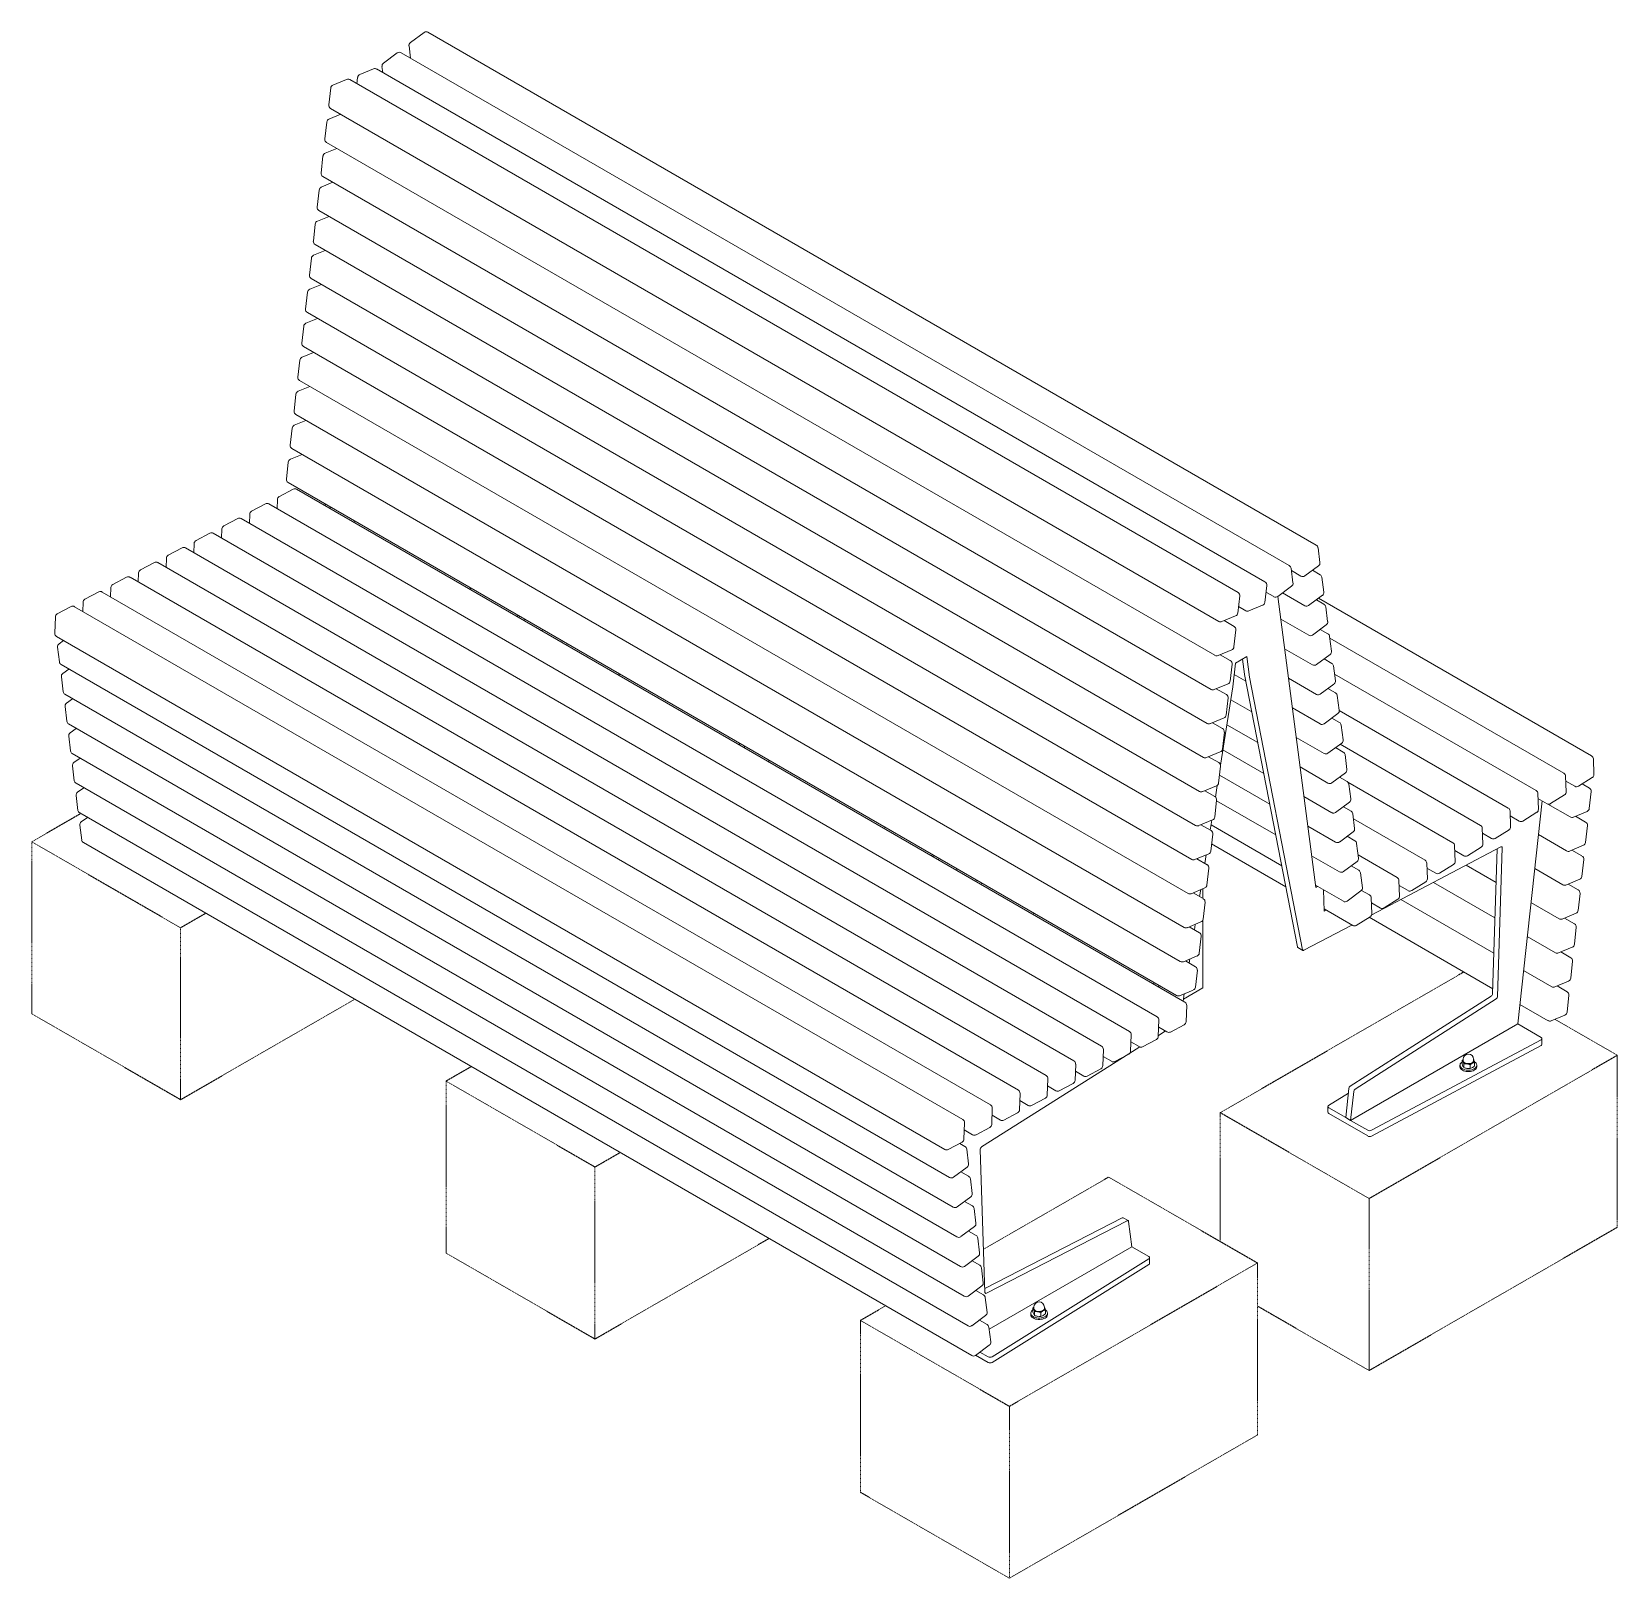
# Model space of a CAD drawing. Header units: millimetres. Extents: x -358 to 6380, y -31 to 5135.
# Drawn here: x 3841 to 6101, y 1089 to 3293 of the extents above; entities that cross this region are included whole.
import ezdxf

# ---------------------------------------------------------------- set-up
doc = ezdxf.new("R2010")
doc.units = ezdxf.units.MM
doc.linetypes.add('HIDDEN', pattern=[1.905, 1.27, -0.635])
doc.layers.add('ZANO_R', color=7, linetype='Continuous', lineweight=0)
doc.layers.add('ZANO_R_przerywana', color=7, linetype='HIDDEN', lineweight=0)

msp = doc.modelspace()

# ---------------------------------------------------------------- linework, layer by layer
at = {"layer": 'ZANO_R'}
for p, q in [((4400.5, 3291.7), (4380.8, 3277.2)), ((5671.9, 2561.1), (4405.9, 3292)), ((4362, 3262.5), (4342.4, 3248)), ((5633.5, 2531.9), (4367.5, 3262.8)), ((4378.9, 3272.5), (4381.2, 3254.9)), ((4328.4, 3239.8), (4308.8, 3231.7)), ((5598.8, 2508.7), (4332.8, 3239.6)), ((4340.4, 3243.3), (4341.6, 3234.5)), ((4267.3, 3212.5), (4264.5, 3188.3)), ((4289.9, 3224.7), (4270.3, 3216.6)), ((5560.4, 2493.6), (4294.4, 3224.4)), ((4305.7, 3227.6), (4304.7, 3218.5)), ((4261.8, 3164), (4259, 3139.8)), ((4281.5, 3175), (4264.8, 3168.1)), ((4267, 3183.4), (5533, 2452.5)), ((4276, 3126.5), (4259.3, 3119.6)), ((4261.5, 3134.9), (5527.5, 2404.1)), ((4256.3, 3115.6), (4253.5, 3091.3)), ((4270.5, 3078.1), (4253.9, 3071.2)), ((4256, 3086.4), (5522, 2355.6)), ((4250.8, 3067.1), (4248.1, 3042.9)), ((4265, 3029.6), (4248.4, 3022.7)), ((4250.5, 3038), (5516.5, 2307.1)), ((4245.3, 3018.6), (4242.6, 2994.4)), ((4245, 2989.5), (5511, 2258.7)), ((4239.8, 2970.2), (4237.1, 2945.9)), ((4259.5, 2981.1), (4242.9, 2974.2)), ((4239.5, 2941), (5505.5, 2210.2)), ((4234.3, 2921.7), (4231.6, 2897.5)), ((4254, 2932.7), (4237.4, 2925.8)), ((4234, 2892.6), (5500, 2161.7)), ((4228.8, 2873.2), (4226.1, 2849)), ((4248.5, 2884.2), (4231.9, 2877.3)), ((4223.3, 2824.8), (4220.6, 2800.5)), ((4243, 2835.7), (4226.4, 2828.8)), ((4228.5, 2844.1), (5494.6, 2113.3)), ((4237.5, 2787.3), (4220.9, 2780.4)), ((4223, 2795.6), (5489.1, 2064.8)), ((4217.8, 2776.3), (4215.1, 2752.1)), ((4232, 2738.8), (4215.4, 2731.9)), ((4217.6, 2747.2), (5483.6, 2016.3)), ((4212.3, 2727.8), (4209.6, 2703.6)), ((4226.5, 2690.3), (4209.9, 2683.4)), ((4212.1, 2698.7), (5478.1, 1967.9)), ((4206.8, 2679.4), (4204.1, 2655.1)), ((4206.6, 2650.2), (5472.6, 1919.4)), ((4191.5, 2626.1), (4191, 2613)), ((4213.9, 2640.8), (4194.1, 2630.4)), ((5484.7, 1909.9), (4218.7, 2640.7)), ((4134.8, 2599), (4115, 2588.5)), ((5405.6, 1868), (4139.6, 2598.9)), ((4151.9, 2605.2), (4151.4, 2592.1)), ((4174.3, 2619.9), (4154.5, 2609.4)), ((5445.2, 1889), (4179.2, 2619.8)), ((4259.4, 2617.2), (4259.5, 2619.7)), ((4266.5, 2613.2), (4266.6, 2615.6)), ((4095.2, 2578.1), (4075.4, 2567.6)), ((5366, 1847.1), (4100, 2578)), ((4112.3, 2584.3), (4111.8, 2571.2)), ((4301.3, 2595.6), (4300.9, 2593.3)), ((4055.6, 2557.2), (4035.8, 2546.7)), ((5326.5, 1826.2), (4060.4, 2557.1)), ((4072.7, 2563.4), (4072.3, 2550.3)), ((5677.1, 2536.4), (5674.4, 2557.5)), ((4016, 2536.3), (3996.3, 2525.8)), ((5286.9, 1805.3), (4020.9, 2536.2)), ((4033.2, 2542.5), (4032.7, 2529.3)), ((5655.5, 2517.2), (5675.2, 2531.7)), ((3976.5, 2515.3), (3956.7, 2504.9)), ((5247.3, 1784.4), (3981.3, 2515.3)), ((3993.6, 2521.6), (3993.1, 2508.4)), ((5638.7, 2507.2), (5636, 2528.2)), ((5636.4, 2524.8), (5650.1, 2516.9)), ((5677.4, 2519), (5666.5, 2525.3)), ((5682.6, 2494.3), (5679.9, 2515.3)), ((3936.9, 2494.4), (3917.1, 2484)), ((5207.7, 1763.5), (3941.7, 2494.3)), ((3954, 2500.6), (3953.6, 2487.5)), ((4467.2, 2499.8), (4465.1, 2498.5)), ((5560.1, 2464.4), (5562.8, 2488.7)), ((5598.5, 2479.6), (5601.3, 2503.8)), ((5600.2, 2494.3), (5611.6, 2487.7)), ((5617.1, 2488), (5636.7, 2502.5)), ((5671.2, 2073.3), (5617.1, 2488)), ((5623.9, 2493.1), (5655.6, 2474.8)), ((5661, 2475.1), (5680.7, 2489.6)), ((3897.3, 2473.5), (3877.5, 2463.1)), ((5168.2, 1742.6), (3902.2, 2473.4)), ((3914.4, 2479.7), (3914, 2466.6)), ((5561.1, 2473.6), (5571.4, 2467.7)), ((5575.9, 2467.4), (5595.5, 2475.5)), ((5682.9, 2476.9), (5672, 2483.2)), ((6064.3, 2260.9), (5675.1, 2485.5)), ((5688.1, 2452.1), (5685.4, 2473.2)), ((3874.9, 2458.8), (3874, 2435.5)), ((4534.5, 2460.9), (4532.5, 2459.6)), ((4536.3, 2459.9), (4536, 2457.6)), ((4543.3, 2455.8), (4543.1, 2453.5)), ((4567.6, 2439.3), (4569.8, 2440.6)), ((5537.4, 2452.2), (5557, 2460.4)), ((5554.9, 2445.1), (5540.4, 2453.5)), ((5621.3, 2455.6), (5661.1, 2432.7)), ((5666.5, 2433), (5686.1, 2447.5)), ((5688.4, 2434.8), (5677.5, 2441.1)), ((3876.5, 2431), (5142.5, 1700.1)), ((3886.6, 2425.2), (3880.1, 2420.4)), ((4595.7, 2423.1), (4597.9, 2424.3)), ((4603, 2418.9), (4605.2, 2420.1)), ((5554.6, 2416), (5557.4, 2440.2)), ((5693.6, 2410), (5690.9, 2431.1)), ((6024.7, 2236.1), (5691.2, 2428.6)), ((3878.1, 2415.8), (3880.8, 2394.6)), ((5531.9, 2403.8), (5551.6, 2411.9)), ((5549.4, 2396.6), (5534.9, 2405)), ((5573, 2402.3), (5556.9, 2393)), ((5566.9, 2398.8), (5569.7, 2377.1)), ((5573, 2402.3), (5576.8, 2373)), ((5626.8, 2413.5), (5666.6, 2390.6)), ((5672, 2390.9), (5691.6, 2405.4)), ((5693.9, 2392.6), (5683, 2399)), ((3883.2, 2390.9), (5149.2, 1660.1)), ((3883.4, 2373.5), (3886, 2352.3)), ((3894.2, 2384.6), (3885.4, 2378.1)), ((4679.4, 2377.3), (4677.2, 2376)), ((5549.1, 2367.5), (5551.9, 2391.7)), ((5556.9, 2393), (5553.1, 2359.3)), ((5555.1, 2377), (5571.6, 2367.5)), ((5569.8, 2377), (5645.2, 1988.7)), ((5576.8, 2372.9), (5652.2, 1984.6)), ((5699.1, 2367.9), (5696.4, 2389)), ((5985.2, 2211.3), (5697.9, 2377.1)), ((5526.4, 2355.3), (5546.1, 2363.4)), ((5543.9, 2348.2), (5529.4, 2356.5)), ((5553.1, 2359.2), (5535.4, 2247.5)), ((5632.3, 2371.4), (5672.1, 2348.4)), ((5677.5, 2348.7), (5697.1, 2363.2)), ((5699.4, 2350.5), (5688.5, 2356.8)), ((3888.5, 2348.6), (5154.5, 1617.8)), ((3888.7, 2331.2), (3891.3, 2310.1)), ((3899.5, 2342.3), (3890.7, 2335.9)), ((5543.6, 2319), (5546.4, 2343.3)), ((5550.2, 2340.9), (5580.1, 2323.6)), ((5637.8, 2329.2), (5677.5, 2306.3)), ((5704.6, 2325.8), (5701.9, 2346.8)), ((3893.8, 2306.3), (5159.8, 1575.5)), ((5521, 2306.8), (5540.6, 2315)), ((5538.4, 2299.7), (5523.9, 2308.1)), ((5544.5, 2305.2), (5588.6, 2279.7)), ((5683, 2306.6), (5702.6, 2321.1)), ((5704.9, 2308.4), (5694, 2314.7)), ((5945.6, 2186.5), (5704.6, 2325.7)), ((3893.9, 2288.9), (3896.6, 2267.8)), ((3904.7, 2300), (3895.9, 2293.6)), ((5538.1, 2270.6), (5540.9, 2294.8)), ((5643.3, 2287.1), (5683, 2264.2)), ((5710.1, 2283.7), (5707.4, 2304.7)), ((3899, 2264.1), (5165, 1533.2)), ((4850, 2276.3), (4850.1, 2278.7)), ((4857.1, 2272.2), (4857.1, 2274.7)), ((5515.5, 2258.4), (5535.1, 2266.5)), ((5538.9, 2269.5), (5597.2, 2235.9)), ((5688.5, 2264.5), (5708.1, 2279)), ((5710.4, 2266.3), (5699.5, 2272.6)), ((5906, 2161.8), (5705.9, 2277.3)), ((5715.6, 2241.5), (5712.9, 2262.6)), ((3899.2, 2246.6), (3901.8, 2225.5)), ((3910, 2257.7), (3901.2, 2251.3)), ((4891.8, 2254.6), (4891.5, 2252.4)), ((5532.9, 2251.2), (5518.4, 2259.6)), ((5532.6, 2222.1), (5535.4, 2246.3)), ((5648.8, 2245), (5688.5, 2222.1)), ((6067.6, 2234.4), (6066.8, 2256.7)), ((3904.3, 2221.8), (5170.3, 1490.9)), ((3915.3, 2215.4), (3906.5, 2209)), ((5510, 2209.9), (5529.6, 2218)), ((5530.8, 2218.8), (5528.2, 2202.2)), ((5533.9, 2233.4), (5605.7, 2192)), ((5694, 2222.4), (5713.6, 2236.9)), ((5715.9, 2224.2), (5705, 2230.5)), ((5866.5, 2137), (5717.1, 2223.2)), ((5721.1, 2199.4), (5718.4, 2220.5)), ((6028.1, 2209.6), (6027.2, 2232)), ((6027.5, 2224.9), (6040.4, 2217.5)), ((6045.5, 2217.5), (6065.3, 2229.9)), ((6061.1, 2214.9), (6050.8, 2220.9)), ((3904.5, 2204.3), (3907.1, 2183.2)), ((5527.4, 2202.8), (5512.9, 2211.1)), ((5527.1, 2173.6), (5529.9, 2197.9)), ((5529.8, 2196.9), (5614.2, 2148.1)), ((5654.3, 2202.9), (5694, 2179.9)), ((5699.5, 2180.3), (5719.1, 2194.7)), ((5959.1, 1878.9), (5993.7, 2196.8)), ((5988.5, 2184.8), (5987.7, 2207.2)), ((5987.9, 2200.1), (6000.8, 2192.7)), ((6001.9, 2192.2), (6033.8, 2173.8)), ((6005.9, 2192.8), (6025.7, 2205.2)), ((6060.9, 2185.9), (6063.6, 2210)), ((3909.6, 2179.5), (5175.6, 1448.6)), ((3920.5, 2173.1), (3911.8, 2166.7)), ((5504.5, 2161.4), (5524.1, 2169.6)), ((5721.4, 2182), (5710.5, 2188.3)), ((5726.6, 2157.3), (5723.9, 2178.4)), ((5826.9, 2112.2), (5724.8, 2171.2)), ((5948.9, 2160), (5948.1, 2182.4)), ((5948.4, 2175.3), (5961.2, 2167.9)), ((5966.4, 2168), (5986.2, 2180.4)), ((6038.3, 2173.5), (6057.9, 2181.8)), ((6055.8, 2166.5), (6041.4, 2174.8)), ((3909.7, 2162), (3912.4, 2140.9)), ((5057.8, 2158.8), (5055.6, 2157.6)), ((5521.9, 2154.3), (5507.4, 2162.7)), ((5522.9, 2169.1), (5520.7, 2155)), ((5521.6, 2125.2), (5524.4, 2149.4)), ((5521.9, 2162.5), (5622.7, 2104.3)), ((5659.8, 2160.8), (5699.5, 2137.8)), ((5705, 2138.1), (5724.6, 2152.6)), ((5909.4, 2135.3), (5908.5, 2157.6)), ((5908.8, 2150.6), (5921.7, 2143.1)), ((5926.8, 2143.2), (5946.6, 2155.6)), ((5988.4, 2148.6), (6028.6, 2125.4)), ((6055.7, 2137.5), (6058.3, 2161.7)), ((3914.8, 2137.2), (5180.8, 1406.3)), ((5522.8, 2135.3), (5628.5, 2074.2)), ((5726.9, 2139.9), (5716, 2146.2)), ((5732.1, 2115.2), (5729.3, 2136.2)), ((5750.9, 2034.5), (5935, 2131)), ((5869.8, 2110.5), (5869, 2132.8)), ((5869.2, 2125.8), (5882.1, 2118.4)), ((5887.2, 2118.4), (5907, 2130.8)), ((5929.8, 2128.3), (5923.1, 1922.1)), ((5937, 2129.7), (5930.2, 1918)), ((6033, 2125.1), (6052.6, 2133.4)), ((6050.6, 2118.2), (6036.2, 2126.5)), ((5125.1, 2120), (5123.1, 2118.7)), ((5126.8, 2119), (5126.6, 2116.6)), ((5133.9, 2114.9), (5133.6, 2112.6)), ((5499, 2113), (5518.6, 2121.1)), ((5516.4, 2105.8), (5501.9, 2114.2)), ((5515.1, 2119.7), (5513.2, 2107.7)), ((5665.3, 2118.6), (5705, 2095.7)), ((5710.5, 2096), (5730.1, 2110.5)), ((5732.4, 2097.8), (5721.5, 2104.1)), ((5787.3, 2087.4), (5731.5, 2119.7)), ((5830.2, 2085.7), (5829.4, 2108.1)), ((5847.7, 2093.7), (5867.4, 2106.1)), ((5885.6, 2105.1), (5928.2, 2080.5)), ((6050.4, 2089.1), (6053, 2113.3)), ((5158.2, 2098.4), (5160.3, 2099.6)), ((5186.2, 2082.2), (5188.5, 2083.4)), ((5193.6, 2078), (5195.8, 2079.2)), ((5516.1, 2076.7), (5518.9, 2100.9)), ((5737.6, 2073), (5734.8, 2094.1)), ((5790.6, 2060.9), (5789.8, 2083.3)), ((5808.1, 2068.9), (5827.9, 2081.3)), ((5829.6, 2101), (5842.5, 2093.6)), ((5838.9, 2080.6), (5926.6, 2030)), ((5983.2, 2100.2), (6023.3, 2077)), ((6027.7, 2076.8), (6047.4, 2085)), ((5493.5, 2064.5), (5513.1, 2072.6)), ((5510.9, 2057.4), (5496.4, 2065.7)), ((5507.2, 2070.2), (5505.7, 2060.4)), ((5510.3, 2057.7), (5510.3, 2071.5)), ((5670.8, 2076.5), (5710.5, 2053.6)), ((5673.5, 2075), (5671.2, 2073.3)), ((5683.3, 2039.4), (5682.2, 2069.9)), ((5716, 2053.9), (5735.6, 2068.4)), ((5747.7, 2062.7), (5736.5, 2069.2)), ((5751.1, 2036.2), (5750.2, 2058.5)), ((5768.5, 2044.1), (5788.3, 2056.5)), ((5790.1, 2076.2), (5802.9, 2068.8)), ((6045.3, 2069.8), (6030.9, 2078.1)), ((6045.1, 2040.7), (6047.8, 2064.9)), ((5270, 2036.4), (5267.8, 2035.1)), ((5510.6, 2028.2), (5513.4, 2052.5)), ((5683.2, 2042.7), (5723.8, 2019.3)), ((5686, 2041.1), (5683.3, 2039.4)), ((5750.5, 2051.5), (5763.4, 2044)), ((5792.2, 2056.2), (5925, 1979.6)), ((5977.9, 2051.8), (6018, 2028.7)), ((6022.5, 2028.4), (6042.1, 2036.7)), ((5488, 2016), (5507.6, 2024.2)), ((5505.4, 2008.9), (5490.9, 2017.3)), ((5499.4, 2020.8), (5498.2, 2013.1)), ((5510.3, 1930.1), (5510.3, 2027)), ((5654.2, 1983.8), (5722.8, 2019.8)), ((5728.9, 2019.3), (5748.7, 2031.7)), ((5747.2, 2030.8), (5923.3, 1929.1)), ((6040, 2021.4), (6025.6, 2029.7)), ((6039.9, 1992.4), (6042.5, 2016.6)), ((5505.1, 1979.8), (5507.9, 2004)), ((5972.6, 2003.5), (6012.8, 1980.3)), ((5482.5, 1967.6), (5502.1, 1975.7)), ((5499.9, 1960.4), (5485.4, 1968.8)), ((5491.6, 1971.3), (5490.7, 1965.8)), ((5645.7, 1987.8), (5652.8, 1983.7)), ((6017.2, 1980), (6036.8, 1988.3)), ((6034.8, 1973.1), (6020.4, 1981.4)), ((6034.6, 1944), (6037.2, 1968.2)), ((5499.7, 1931.3), (5502.4, 1955.5)), ((5967.4, 1955.1), (6007.5, 1931.9)), ((5440.6, 1935.4), (5440.6, 1937.8)), ((5447.6, 1931.3), (5447.7, 1933.7)), ((5477, 1919.1), (5496.6, 1927.2)), ((5483.7, 1921.9), (5482.1, 1911.4)), ((5510.3, 1930.1), (5482.5, 1914)), ((6011.9, 1931.6), (6031.6, 1939.9)), ((6029.5, 1924.7), (6015.1, 1933)), ((5486.4, 1882), (5487.2, 1905.4)), ((5921.1, 1918.6), (5720.3, 1790.2)), ((5928.1, 1914.5), (5727.4, 1786.1)), ((5962.1, 1906.7), (6002.2, 1883.5)), ((6029.3, 1895.6), (6032, 1919.8)), ((5446.8, 1861.1), (5447.7, 1884.5)), ((5464, 1867.3), (5483.7, 1877.8)), ((5720.9, 1741.4), (5959.1, 1878.9)), ((5992.4, 1859.7), (5959.1, 1878.9)), ((6006.7, 1883.3), (6026.3, 1891.6)), ((5407.3, 1840.2), (5408.1, 1863.5)), ((5407.7, 1853.3), (5419.6, 1846.5)), ((5424.4, 1846.4), (5444.2, 1856.9)), ((5456.7, 1868.8), (5446.9, 1862.6)), ((5447.3, 1874.2), (5459.1, 1867.4)), ((5750.7, 1727.4), (5992.3, 1856.3)), ((5993.5, 1849.9), (5993.5, 1858)), ((5404.9, 1836.1), (5194.9, 1703.8)), ((5367.7, 1819.3), (5368.5, 1842.6)), ((5368.2, 1832.4), (5380, 1825.6)), ((5384.8, 1825.5), (5404.6, 1836)), ((5420.6, 1846.1), (5404.9, 1836.2)), ((5750.7, 1719.2), (5992.3, 1848.2)), ((5328.1, 1798.4), (5329, 1821.7)), ((5328.6, 1811.5), (5340.4, 1804.7)), ((5345.2, 1804.6), (5365, 1815.1)), ((5876.7, 1819.9), (5876.7, 1817.9)), ((5879.8, 1827.2), (5879.8, 1821.9)), ((5881.2, 1828.5), (5881.2, 1826.6)), ((5882.2, 1822.1), (5882.2, 1816.7)), ((5891.1, 1820.7), (5891.1, 1815.3)), ((5896.2, 1826.6), (5896.2, 1828.5)), ((5896.2, 1828.1), (5896.5, 1827.6)), ((5897.6, 1824.5), (5897.6, 1819.1)), ((5900.7, 1817.9), (5900.7, 1819.9)), ((5288.5, 1777.5), (5289.4, 1800.8)), ((5289, 1790.6), (5300.8, 1783.8)), ((5305.7, 1783.7), (5325.5, 1794.1)), ((5718.4, 1786.9), (5713.8, 1745.5)), ((5249, 1756.6), (5249.8, 1779.9)), ((5249.4, 1769.7), (5261.3, 1762.9)), ((5266.1, 1762.8), (5285.9, 1773.2)), ((5717.6, 1780.3), (5689.5, 1762.7)), ((5725.4, 1782.8), (5720.9, 1741.4)), ((5209.4, 1735.6), (5210.2, 1759)), ((5209.9, 1748.8), (5221.7, 1741.9)), ((5226.5, 1741.9), (5246.3, 1752.3)), ((5688.4, 1761.1), (5688.4, 1753)), ((5689.6, 1759.5), (5713.8, 1745.5)), ((5689.6, 1751.3), (5745.2, 1719.3)), ((5713.8, 1745.5), (5720.9, 1741.4)), ((5720.9, 1741.4), (5745.2, 1727.4)), ((5169.8, 1714.7), (5170.7, 1738.1)), ((5170.3, 1727.9), (5182.1, 1721)), ((5187, 1720.9), (5206.7, 1731.4)), ((5147.4, 1700), (5167.2, 1710.5)), ((5171.2, 1704.3), (5163.7, 1708.6)), ((5176.3, 1679.4), (5173.7, 1700.5)), ((5192.9, 1700.1), (5199.7, 1496.4)), ((5154.7, 1660.4), (5174.3, 1674.7)), ((5176.5, 1662), (5165.5, 1668.3)), ((5181.6, 1637.1), (5179, 1658.2)), ((5160, 1618.1), (5179.6, 1632.5)), ((5181.8, 1619.7), (5170.8, 1626)), ((5186.9, 1594.8), (5184.2, 1616)), ((5165.2, 1575.8), (5184.9, 1590.2)), ((5187, 1577.4), (5176.1, 1583.7)), ((5199.6, 1501.8), (5395.4, 1602.6)), ((5201.8, 1495.2), (5402.5, 1598.5)), ((5403.9, 1598.6), (5396.8, 1602.7)), ((5404.5, 1597.6), (5409, 1561.3)), ((5192.1, 1552.5), (5189.5, 1573.7)), ((5409, 1561.3), (5205.7, 1444)), ((5433.2, 1547.3), (5409, 1561.3)), ((5170.5, 1533.5), (5190.1, 1547.9)), ((5192.3, 1535.1), (5181.3, 1541.4)), ((5209.9, 1404.7), (5433.3, 1544.1)), ((5434.4, 1537.5), (5434.4, 1545.7)), ((5197.4, 1510.2), (5194.8, 1531.4)), ((5209.9, 1396.5), (5433.3, 1536)), ((5175.8, 1491.2), (5195.4, 1505.6)), ((5197.6, 1492.8), (5186.6, 1499.1)), ((5202.7, 1467.9), (5200, 1489.1)), ((5268, 1474.1), (5268, 1468.7)), ((5269.4, 1475.3), (5269.4, 1473.5)), ((5270.4, 1468.9), (5270.4, 1463.5)), ((5284.4, 1473.5), (5284.4, 1475.3)), ((5284.4, 1474.9), (5284.7, 1474.5)), ((5285.9, 1471.3), (5285.9, 1465.9)), ((5181, 1448.9), (5200.7, 1463.3)), ((5202.8, 1450.5), (5191.9, 1456.8)), ((5207.9, 1425.7), (5205.3, 1446.8)), ((5264.9, 1466.7), (5264.9, 1464.7)), ((5279.3, 1467.5), (5279.3, 1462.2)), ((5288.9, 1464.7), (5288.9, 1466.7)), ((5186.3, 1406.6), (5205.9, 1421)), ((5186.4, 1406.7), (5204.2, 1396.5)), ((5192.6, 1411.3), (5204.2, 1404.6))]:
    msp.add_line(p, q, dxfattribs=at)
at = {"layer": 'ZANO_R', "flags": 128}
for points in [[(5937, 2129.7), (5937, 2130.1), (5936.9, 2130.5), (5936.7, 2130.9), (5936.5, 2131.1), (5936.2, 2131.2), (5935.8, 2131.3), (5935.4, 2131.2), (5935, 2131)], [(5992.3, 1856.3), (5992.8, 1856.7), (5993.2, 1857.1), (5993.4, 1857.5), (5993.5, 1858), (5993.5, 1858.4), (5993.2, 1858.9), (5992.9, 1859.3), (5992.4, 1859.7)], [(5897.1, 1812.9), (5895.5, 1812.1), (5893.7, 1811.6), (5891.7, 1811.2), (5889.6, 1811), (5887.5, 1811), (5885.5, 1811.2), (5883.5, 1811.6), (5881.7, 1812.2), (5880.1, 1813), (5878.8, 1814), (5877.8, 1815), (5877.1, 1816.2), (5876.8, 1817.3), (5876.7, 1817.9)], [(5897.1, 1815), (5895.5, 1814.2), (5893.7, 1813.6), (5891.7, 1813.2), (5889.6, 1813), (5887.5, 1813), (5885.5, 1813.2), (5883.5, 1813.7), (5881.7, 1814.3), (5880.1, 1815.1), (5878.8, 1816), (5877.8, 1817.1), (5877.1, 1818.2), (5876.8, 1819.4), (5876.8, 1820.6), (5877.2, 1821.8), (5877.9, 1822.9), (5879, 1824), (5879.8, 1824.5)], [(5879.8, 1827.2), (5880.4, 1826.4), (5881, 1825.2)], [(5894.2, 1823.3), (5892.9, 1822.7), (5891.4, 1822.2), (5889.8, 1822), (5888.1, 1822), (5886.4, 1822.2), (5884.9, 1822.5), (5883.5, 1823.1), (5882.4, 1823.8), (5881.6, 1824.7), (5881.1, 1825.6), (5881, 1826.6), (5881.2, 1827.5), (5881.2, 1827.6)], [(5882.2, 1816.7), (5881.6, 1817.6), (5881, 1818.7)], [(5881.2, 1826.6), (5881.4, 1825.8), (5881.8, 1824.9), (5882.6, 1824.1), (5883.7, 1823.4), (5885, 1822.9), (5886.5, 1822.5), (5888.1, 1822.3), (5889.7, 1822.4), (5891.3, 1822.6), (5892.8, 1823), (5894, 1823.6)], [(5882.2, 1822.1), (5884.4, 1822.2), (5886.7, 1822)], [(5891.1, 1820.7), (5893.5, 1822.7), (5894.4, 1823.2)], [(5894.4, 1816.6), (5893.5, 1816.2), (5891.1, 1815.3)], [(5894.4, 1823.2), (5896.9, 1824.3), (5897.6, 1824.5)], [(5897.6, 1819.1), (5896.9, 1818.4), (5894.4, 1816.6)], [(5896.5, 1827.6), (5896.4, 1827.8), (5896.2, 1828.1)], [(5896.2, 1827.6), (5896.4, 1826.8), (5896.5, 1826.3)], [(5897.7, 1824.5), (5898.6, 1823.8), (5899.7, 1822.8), (5900.4, 1821.6), (5900.7, 1820.4), (5900.7, 1819.2), (5900.3, 1818), (5899.5, 1816.9), (5898.5, 1815.9), (5897.1, 1815)], [(5285.3, 1461.8), (5283.7, 1461), (5281.9, 1460.4), (5279.9, 1460), (5277.8, 1459.8), (5275.7, 1459.8), (5273.7, 1460.1), (5271.7, 1460.5), (5269.9, 1461.1), (5268.3, 1461.9), (5267, 1462.8), (5266, 1463.9), (5265.3, 1465), (5265, 1466.2), (5265, 1467.4), (5265.4, 1468.6), (5266.1, 1469.7), (5267.2, 1470.8), (5268, 1471.4)], [(5268, 1474.1), (5268.6, 1473.2), (5269.2, 1472.1)], [(5282.4, 1470.1), (5281.1, 1469.5), (5279.6, 1469.1), (5278, 1468.8), (5276.3, 1468.8), (5274.7, 1469), (5273.1, 1469.4), (5271.8, 1469.9), (5270.6, 1470.7), (5269.8, 1471.5), (5269.3, 1472.4), (5269.2, 1473.4), (5269.4, 1474.3), (5269.4, 1474.4)], [(5269.4, 1473.5), (5269.6, 1472.7), (5270, 1471.8), (5270.8, 1470.9), (5271.9, 1470.2), (5273.2, 1469.7), (5274.7, 1469.3), (5276.3, 1469.2), (5277.9, 1469.2), (5279.5, 1469.4), (5281, 1469.8), (5282.2, 1470.4)], [(5270.4, 1468.9), (5272.6, 1469), (5274.9, 1468.8)], [(5279.3, 1467.5), (5281.8, 1469.5), (5282.6, 1470)], [(5282.6, 1470), (5285.1, 1471.1), (5285.9, 1471.3)], [(5284.7, 1474.5), (5284.6, 1474.6), (5284.4, 1474.9)], [(5284.4, 1474.4), (5284.7, 1473.6), (5284.7, 1473.1)], [(5285.9, 1471.3), (5286.8, 1470.6), (5287.9, 1469.6), (5288.6, 1468.4), (5288.9, 1467.3), (5288.9, 1466), (5288.5, 1464.9), (5287.8, 1463.7), (5286.7, 1462.7), (5285.3, 1461.8)], [(5285.3, 1459.7), (5283.7, 1459), (5281.9, 1458.4), (5279.9, 1458), (5277.8, 1457.8), (5275.7, 1457.8), (5273.7, 1458), (5271.7, 1458.4), (5269.9, 1459.1), (5268.3, 1459.9), (5267, 1460.8), (5266, 1461.8), (5265.3, 1463), (5265, 1464.2), (5264.9, 1464.7)], [(5270.4, 1463.5), (5269.8, 1464.4), (5269.2, 1465.5)], [(5282.6, 1463.5), (5281.8, 1463), (5279.3, 1462.2)], [(5285.9, 1465.9), (5285.1, 1465.3), (5282.6, 1463.5)]]:
    msp.add_lwpolyline(points, dxfattribs=at)
at = {"layer": 'ZANO_R'}
for centre, radius, start, end in [((4383.8, 3273.2), 5, 126.4666, 187.4323), ((4403.4, 3287.7), 5, 60.0027, 126.4666), ((4365, 3258.4), 5, 60.0027, 126.4666), ((4310.7, 3227.1), 5, 112.5637, 173.5317), ((4330.3, 3235.2), 5, 60.0027, 112.5637), ((4345.4, 3243.9), 5, 126.4666, 187.4323), ((4272.3, 3211.9), 5, 112.5637, 173.5317), ((4291.9, 3220.1), 5, 60.0027, 112.5637), ((4269.5, 3187.7), 5, 173.5317, 240.0027), ((4266.8, 3163.5), 5, 112.5637, 173.5317), ((4261.3, 3115), 5, 112.5637, 173.5317), ((4264, 3139.2), 5, 173.5317, 240.0027), ((4258.5, 3090.8), 5, 173.5317, 240.0027), ((4255.8, 3066.5), 5, 112.5637, 173.5317), ((4253, 3042.3), 5, 173.5317, 240.0027), ((4250.3, 3018.1), 5, 112.5637, 173.5317), ((4247.5, 2993.8), 5, 173.5317, 240.0027), ((4244.8, 2969.6), 5, 112.5637, 173.5317), ((4242, 2945.4), 5, 173.5317, 240.0027), ((4239.3, 2921.1), 5, 112.5637, 173.5317), ((4236.5, 2896.9), 5, 173.5317, 240.0027), ((4233.8, 2872.7), 5, 112.5637, 173.5317), ((4231, 2848.4), 5, 173.5317, 240.0027), ((4228.3, 2824.2), 5, 112.5637, 173.5317), ((4222.8, 2775.7), 5, 112.5637, 173.5317), ((4225.5, 2800), 5, 173.5317, 240.0027), ((4220.1, 2751.5), 5, 173.5317, 240.0027), ((4217.3, 2727.3), 5, 112.5637, 173.5317), ((4214.6, 2703), 5, 173.5317, 240.0027), ((4211.8, 2678.8), 5, 112.5637, 173.5317), ((4209.1, 2654.6), 5, 173.5317, 240.0027), ((4196.4, 2625.9), 5, 117.8556, 177.9472), ((4216.2, 2636.4), 5, 60.0027, 117.8556), ((4137.1, 2594.6), 5, 60.0027, 117.8556), ((4156.9, 2605), 5, 117.8556, 177.9472), ((4176.7, 2615.5), 5, 60.0027, 117.8556), ((4097.5, 2573.7), 5, 60.0027, 117.8556), ((4117.3, 2584.1), 5, 117.8556, 177.9472), ((4057.9, 2552.7), 5, 60.0027, 117.8556), ((4077.7, 2563.2), 5, 117.8556, 177.9472), ((5669.4, 2556.8), 5, 7.4323, 60.0027), ((4018.4, 2531.8), 5, 60.0027, 117.8556), ((4038.2, 2542.3), 5, 117.8556, 177.9472), ((5631, 2527.6), 5, 7.4323, 60.0027), ((5672.2, 2535.7), 5, 306.4666, 7.4323), ((3978.8, 2510.9), 5, 60.0027, 117.8556), ((3998.6, 2521.4), 5, 117.8556, 177.9472), ((5596.3, 2504.4), 5, 353.5317, 60.0027), ((5652.6, 2521.3), 5, 240.0027, 306.4666), ((5674.9, 2514.7), 5, 7.4323, 60.0027), ((3939.2, 2490), 5, 60.0027, 117.8556), ((3959, 2500.5), 5, 117.8556, 177.9472), ((5557.9, 2489.2), 5, 353.5317, 60.0027), ((5614.1, 2492), 5, 240.0027, 306.4666), ((5633.8, 2506.5), 5, 306.4666, 7.4323), ((5677.7, 2493.6), 5, 306.4666, 7.4323), ((3899.7, 2469.1), 5, 60.0027, 117.8556), ((3919.4, 2479.6), 5, 117.8556, 177.9472), ((5555.1, 2465), 5, 292.5637, 353.5317), ((5573.9, 2472), 5, 240.0027, 292.5637), ((5593.6, 2480.1), 5, 292.5637, 353.5317), ((5658.1, 2479.1), 5, 240.0027, 306.4666), ((5680.4, 2472.6), 5, 7.4323, 60.0027), ((3879.9, 2458.6), 5, 117.8556, 177.9472), ((5535.5, 2456.8), 5, 240.0027, 292.5637), ((5552.4, 2440.8), 5, 353.5317, 60.0027), ((5683.2, 2451.5), 5, 306.4666, 7.4323), ((3879, 2435.3), 5, 177.9472, 240.0027), ((3883.1, 2416.4), 5, 126.2126, 187.0994), ((5663.6, 2437), 5, 240.0027, 306.4666), ((5685.9, 2430.4), 5, 7.4323, 60.0027), ((5530, 2408.4), 5, 240.0027, 292.5637), ((5546.9, 2392.3), 5, 353.5317, 60.0027), ((5549.6, 2416.5), 5, 292.5637, 353.5317), ((5688.7, 2409.4), 5, 306.4666, 7.4323), ((3885.7, 2395.3), 5, 187.0994, 240.0027), ((3888.4, 2374.1), 5, 126.2126, 187.0994), ((5571.9, 2377.4), 2.17, 187.4069, 190.9424), ((5579, 2373.3), 2.17, 187.4069, 190.9424), ((5669.1, 2394.9), 5, 240.0027, 306.4666), ((5691.4, 2388.3), 5, 7.4323, 60.0027), ((3891, 2353), 5, 187.0994, 240.0027), ((5524.5, 2359.9), 5, 240.0027, 292.5637), ((5544.1, 2368.1), 5, 292.5637, 353.5317), ((5549.5, 2359.8), 3.58, 350.9831, 353.5133), ((5694.2, 2367.3), 5, 306.4666, 7.4323), ((5696.9, 2346.2), 5, 7.4323, 60.0027), ((3893.6, 2331.8), 5, 126.2126, 187.0994), ((5541.4, 2343.8), 5, 353.5317, 60.0027), ((5674.6, 2352.8), 5, 240.0027, 306.4666), ((3896.3, 2310.7), 5, 187.0994, 240.0027), ((5519, 2311.4), 5, 240.0027, 292.5637), ((5538.6, 2319.6), 5, 292.5637, 353.5317), ((5680, 2310.6), 5, 240.0027, 306.4666), ((5699.7, 2325.1), 5, 306.4666, 7.4323), ((5702.4, 2304.1), 5, 7.4323, 60.0027), ((3898.9, 2289.5), 5, 126.2126, 187.0994), ((5535.9, 2295.4), 5, 353.5317, 60.0027), ((5705.2, 2283), 5, 306.4666, 7.4323), ((3901.5, 2268.4), 5, 187.0994, 240.0027), ((5533.1, 2271.1), 5, 292.5637, 353.5317), ((5685.5, 2268.5), 5, 240.0027, 306.4666), ((5707.9, 2262), 5, 7.4323, 60.0027), ((6061.8, 2256.5), 5, 2.1413, 60.0027), ((3904.2, 2247.2), 5, 126.2126, 187.0994), ((5513.5, 2263), 5, 240.0027, 292.5637), ((5530.4, 2246.9), 5, 353.5317, 60.0027), ((5710.6, 2240.9), 5, 306.4666, 7.4323), ((3906.8, 2226.1), 5, 187.0994, 240.0027), ((5527.7, 2222.7), 5, 292.5637, 353.5317), ((5691, 2226.4), 5, 240.0027, 306.4666), ((5713.4, 2219.8), 5, 7.4323, 60.0027), ((6022.2, 2231.8), 5, 2.1413, 60.0027), ((6042.9, 2221.8), 5, 240.0027, 302.0504), ((6058.6, 2210.6), 5, 353.7857, 60.0027), ((6062.7, 2234.2), 5, 302.0504, 2.1413), ((3909.4, 2205), 5, 126.2126, 187.0994), ((5508, 2214.5), 5, 240.0027, 292.5637), ((5524.9, 2198.4), 5, 353.5317, 60.0027), ((5716.1, 2198.8), 5, 306.4666, 7.4323), ((5982.7, 2207), 5, 2.1413, 60.0027), ((6003.3, 2197), 5, 240.0027, 302.0504), ((6023.1, 2209.4), 5, 302.0504, 2.1413), ((3912.1, 2183.8), 5, 187.0994, 240.0027), ((5522.2, 2174.2), 5, 292.5637, 353.5317), ((5696.5, 2184.3), 5, 240.0027, 306.4666), ((5718.9, 2177.7), 5, 7.4323, 60.0027), ((5943.1, 2182.2), 5, 2.1413, 60.0027), ((5983.5, 2184.6), 5, 302.0504, 2.1413), ((6036.3, 2178.1), 5, 240.0027, 292.8967), ((6056, 2186.4), 5, 292.8967, 353.7857), ((3914.7, 2162.7), 5, 126.2126, 187.0994), ((5502.5, 2166), 5, 240.0027, 292.5637), ((5519.4, 2150), 5, 353.5317, 60.0027), ((5721.6, 2156.6), 5, 306.4666, 7.4323), ((5903.5, 2157.4), 5, 2.1413, 60.0027), ((5943.9, 2159.8), 5, 302.0504, 2.1413), ((5963.7, 2172.2), 5, 240.0027, 302.0504), ((6053.3, 2162.2), 5, 353.7857, 60.0027), ((3917.3, 2141.5), 5, 187.0994, 240.0027), ((5516.7, 2125.7), 5, 292.5637, 353.5317), ((5702, 2142.2), 5, 240.0027, 306.4666), ((5724.4, 2135.6), 5, 7.4323, 60.0027), ((5864, 2132.7), 5, 2.1413, 60.0027), ((5904.4, 2135.1), 5, 302.0504, 2.1413), ((5924.2, 2147.5), 5, 240.0027, 302.0504), ((6031.1, 2129.7), 5, 240.0027, 292.8967), ((6050.7, 2138), 5, 292.8967, 353.7857), ((5497.1, 2117.6), 5, 240.0027, 292.5637), ((5513.9, 2101.5), 5, 353.5317, 60.0027), ((5727.1, 2114.5), 5, 306.4666, 7.4323), ((5824.4, 2107.9), 5, 2.1413, 60.0027), ((5864.8, 2110.3), 5, 302.0504, 2.1413), ((5884.6, 2122.7), 5, 240.0027, 302.0504), ((6048.1, 2113.8), 5, 353.7857, 60.0027), ((5707.5, 2100), 5, 240.0027, 306.4666), ((5729.9, 2093.5), 5, 7.4323, 60.0027), ((5784.8, 2083.1), 5, 2.1413, 60.0027), ((5825.2, 2085.5), 5, 302.0504, 2.1413), ((5845, 2097.9), 5, 240.0027, 302.0504), ((6045.4, 2089.6), 5, 292.8967, 353.7857), ((5491.6, 2069.1), 5, 240.0027, 292.5637), ((5508.4, 2053), 5, 353.5317, 60.0027), ((5511.2, 2077.3), 5, 292.5637, 353.5317), ((5732.6, 2072.4), 5, 306.4666, 7.4323), ((5745.2, 2058.3), 5, 2.1413, 60.0027), ((5785.6, 2060.7), 5, 302.0504, 2.1413), ((5805.4, 2073.1), 5, 240.0027, 302.0504), ((6025.8, 2081.4), 5, 240.0027, 292.8967), ((6042.8, 2065.5), 5, 353.7857, 60.0027), ((5713, 2057.9), 5, 240.0027, 306.4666), ((5746.1, 2036), 5, 302.0504, 2.1413), ((5765.9, 2048.4), 5, 240.0027, 302.0504), ((6040.2, 2041.3), 5, 292.8967, 353.7857), ((5486.1, 2020.7), 5, 240.0027, 292.5637), ((5505.7, 2028.8), 5, 292.5637, 353.5317), ((5726.3, 2023.6), 5, 240.0027, 302.0504), ((6020.5, 2033), 5, 240.0027, 292.8967), ((6037.5, 2017.1), 5, 353.7857, 60.0027), ((5502.9, 2004.6), 5, 353.5317, 60.0027), ((5646.4, 1988.9), 1.28, 187.2989, 237.4907), ((6034.9, 1992.9), 5, 292.8967, 353.7857), ((5480.6, 1972.2), 5, 240.0027, 292.5637), ((5500.2, 1980.3), 5, 292.5637, 353.5317), ((5653.5, 1984.8), 1.24, 187.9025, 307.2235), ((6015.3, 1984.6), 5, 240.0027, 292.8967), ((6032.3, 1968.7), 5, 353.7857, 60.0027), ((5497.4, 1956.1), 5, 353.5317, 60.0027), ((6029.6, 1944.5), 5, 292.8967, 353.7857), ((5494.7, 1931.9), 5, 292.5637, 353.5317), ((5918.4, 1922.4), 4.67, 304.6323, 355.8869), ((6010, 1936.2), 5, 240.0027, 292.8967), ((6027, 1920.4), 5, 353.7857, 60.0027), ((5475.1, 1923.7), 5, 240.0027, 292.5637), ((5482.2, 1905.5), 5, 357.9472, 60.0027), ((5925.5, 1918.4), 4.67, 304.6323, 355.8869), ((5442.7, 1884.6), 5, 357.9472, 60.0027), ((5481.4, 1882.2), 5, 297.8556, 357.9472), ((6004.7, 1887.9), 5, 240.0027, 292.8967), ((6024.4, 1896.2), 5, 292.8967, 353.7857), ((5403.1, 1863.7), 5, 357.9472, 60.0027), ((5441.8, 1861.3), 5, 297.8556, 357.9472), ((5461.6, 1871.8), 5, 240.0027, 297.8556), ((5363.5, 1842.8), 5, 357.9472, 60.0027), ((5402.3, 1840.4), 5, 297.8556, 357.9472), ((5422.1, 1850.8), 5, 240.0027, 297.8556), ((5888.7, 1828.5), 7.5, 0, 180), ((5991.5, 1850.1), 2.04, 291.4184, 354.3006), ((5324, 1821.9), 5, 357.9472, 60.0027), ((5362.7, 1819.5), 5, 297.8556, 357.9472), ((5382.5, 1829.9), 5, 240.0027, 297.8556), ((5894.4, 1811.5), 21.4, 127.4978, 132.7686), ((5905.4, 1829.7), 26.8, 197.1089, 204.3467), ((5883.6, 1826.4), 2.85, 145.7988, 204.9238), ((5887.1, 1829.3), 7.3, 213.438, 266.5674), ((5856.6, 1814.2), 26.8, 17.1084, 24.3454), ((5889.8, 1834.9), 19.7, 247.3038, 260.8331), ((5888.7, 1834.1), 12.3, 260.2281, 297.3584), ((5883.5, 1802.5), 19.7, 67.3035, 80.8325), ((5889.3, 1833.5), 18.2, 261.5893, 275.6714), ((5892.5, 1827), 3.71, 293.8123, 354.8673), ((5893.1, 1826.5), 3.52, 290.741, 19.461), ((5869.7, 1815.7), 29.3, 17.4221, 24.0317), ((5894.7, 1818.5), 6.1, 293.6921, 354.0801), ((5284.4, 1801), 5, 357.9472, 60.0027), ((5323.1, 1798.6), 5, 297.8556, 357.9472), ((5342.9, 1809), 5, 240.0027, 297.8556), ((5723, 1786.3), 4.73, 124.8247, 172.5477), ((5730.1, 1782.2), 4.73, 124.8247, 172.5477), ((5205.2, 1759.2), 5, 357.9472, 60.0027), ((5244.8, 1780.1), 5, 357.9472, 60.0027), ((5263.8, 1767.2), 5, 240.0027, 297.8556), ((5283.6, 1777.6), 5, 297.8556, 357.9472), ((5303.3, 1788.1), 5, 240.0027, 297.8556), ((5690.2, 1761.1), 1.73, 114.1508, 249.7151), ((5165.7, 1738.2), 5, 357.9472, 60.0027), ((5224.2, 1746.3), 5, 240.0027, 297.8556), ((5244, 1756.7), 5, 297.8556, 357.9472), ((5690.4, 1753.1), 1.92, 184.1862, 247.1319), ((5184.6, 1725.4), 5, 240.0027, 297.8556), ((5204.4, 1735.8), 5, 297.8556, 357.9472), ((5748, 1732.9), 6.18, 242.7084, 296.0028), ((5748, 1724.7), 6.18, 242.7084, 296.0028), ((5145, 1704.5), 5, 240.0027, 297.8556), ((5164.8, 1714.9), 5, 297.8556, 357.9472), ((5168.7, 1699.9), 5, 7.0994, 60.0027), ((5197.5, 1699.9), 4.61, 124.1108, 178.6745), ((5171.4, 1678.8), 5, 306.2126, 7.0994), ((5151.7, 1664.4), 5, 240.0027, 306.2126), ((5174, 1657.6), 5, 7.0994, 60.0027), ((5176.6, 1636.5), 5, 306.2126, 7.0994), ((5157, 1622.1), 5, 240.0027, 306.2126), ((5179.3, 1615.3), 5, 7.0994, 60.0027), ((5181.9, 1594.2), 5, 306.2126, 7.0994), ((5396.2, 1601.4), 1.4, 63.7515, 123.3532), ((5403.2, 1597.5), 1.25, 1.7441, 126.1143), ((5162.3, 1579.8), 5, 240.0027, 306.2126), ((5184.5, 1573.1), 5, 7.0994, 60.0027), ((5187.2, 1551.9), 5, 306.2126, 7.0994), ((5432.6, 1545.7), 1.73, 294.1492, 69.7169), ((5432.5, 1537.7), 1.94, 296.6696, 355.0305), ((5167.5, 1537.5), 5, 240.0027, 306.2126), ((5189.8, 1530.8), 5, 7.0994, 60.0027), ((5192.4, 1509.6), 5, 306.2126, 7.0994), ((5195.1, 1488.5), 5, 7.0994, 60.0027), ((5201, 1496.2), 1.28, 173.3639, 305.0688), ((5172.8, 1495.2), 5, 240.0027, 306.2126), ((5282.2, 1458.7), 20.9, 127.7149, 132.8189), ((5271.8, 1473.3), 2.85, 145.799, 204.9232), ((5275.3, 1476.1), 7.3, 213.4391, 266.5663), ((5244.8, 1461), 26.8, 17.109, 24.346), ((5276.9, 1475.3), 7.5, 0, 180), ((5276.9, 1480.9), 12.3, 260.2285, 297.358), ((5280.7, 1473.8), 3.71, 293.8121, 354.8671), ((5281.3, 1473.3), 3.52, 290.7406, 19.4615), ((5257.9, 1462.5), 29.3, 17.4231, 24.0319), ((5178.1, 1453), 5, 240.0027, 306.2126), ((5197.7, 1467.3), 5, 306.2126, 7.0994), ((5200.3, 1446.2), 5, 7.0994, 60.0027), ((5293.6, 1476.6), 26.8, 197.1113, 204.3439), ((5278, 1481.7), 19.7, 247.3034, 260.8329), ((5271.7, 1449.4), 19.7, 67.3024, 80.8338), ((5277.5, 1480.3), 18.2, 261.5898, 275.6711), ((5282.9, 1465.3), 6.1, 293.6921, 354.08), ((5203, 1425), 5, 306.2126, 7.0994), ((5183.3, 1410.7), 5, 240.0027, 306.2126), ((5207, 1410.1), 6.11, 242.4888, 298.8001), ((5207, 1401.9), 6.11, 242.4888, 298.8001)]:
    msp.add_arc(centre, radius, start, end, dxfattribs=at)
at = {"layer": 'ZANO_R_przerywana'}
for p, q in [((3841.2, 2138.4), (3911, 2178.7)), ((3841.2, 1893.4), (3841.2, 2138.4)), ((3841.2, 2138.4), (4053.4, 2015.9)), ((4053.4, 2015.9), (4089.2, 2036.6)), ((4053.4, 1770.9), (4053.4, 2015.9)), ((5882.1, 1952.9), (5535.1, 1752.5)), ((4053.4, 1770.9), (4301.4, 1914)), ((3841.2, 1893.4), (4053.4, 1770.9)), ((6100.9, 1834.2), (6012, 1885.5)), ((6100.9, 1834.2), (5747.3, 1630.1)), ((6100.9, 1589.2), (6100.9, 1834.2)), ((4431.7, 1797.5), (4467.5, 1818.1)), ((4431.7, 1552.4), (4431.7, 1797.5)), ((4431.7, 1797.5), (4643.9, 1675)), ((5535.1, 1568.8), (5535.1, 1752.5)), ((5747.3, 1630.1), (5535.1, 1752.5)), ((4643.9, 1675), (4679.7, 1695.6)), ((4643.9, 1429.9), (4643.9, 1675)), ((5197.7, 1557.8), (5376, 1660.7)), ((5376, 1660.7), (5588.1, 1538.2)), ((5747.3, 1385), (5747.3, 1630.1)), ((6100.9, 1589.2), (5747.3, 1385)), ((4643.9, 1429.9), (4891.9, 1573.1)), ((4431.7, 1552.4), (4643.9, 1429.9)), ((5234.5, 1334), (5588.1, 1538.2)), ((5588.1, 1293.2), (5588.1, 1538.2)), ((5022.3, 1456.5), (5058.1, 1477.2)), ((5747.3, 1385), (5588.1, 1476.9)), ((5022.3, 1211.5), (5022.3, 1456.5)), ((5022.3, 1456.5), (5234.5, 1334)), ((5234.5, 1089), (5234.5, 1334)), ((5234.5, 1089), (5588.1, 1293.2)), ((5022.3, 1211.5), (5234.5, 1089))]:
    msp.add_line(p, q, dxfattribs=at)

doc.saveas('drawing.dxf')
